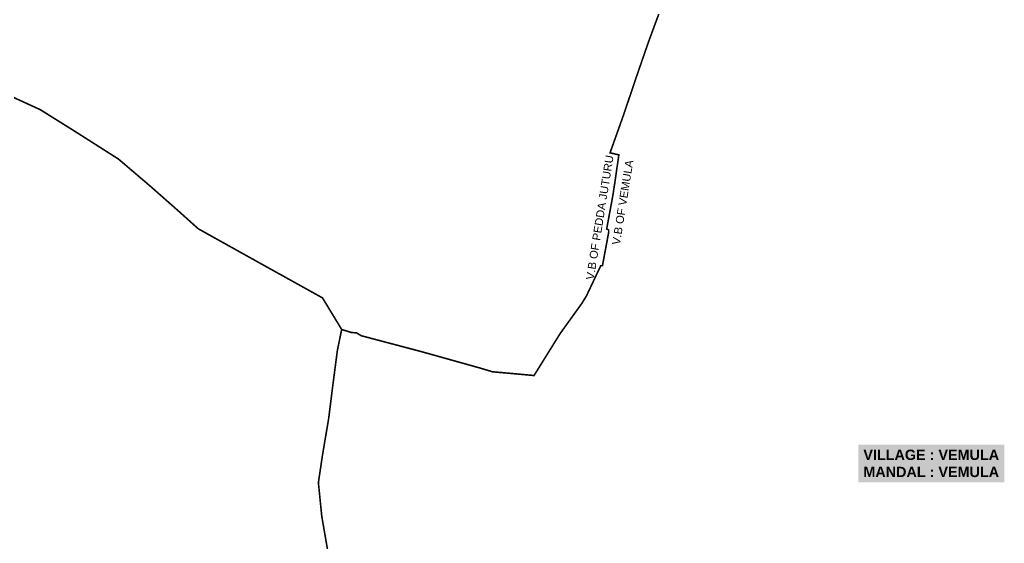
# Model space of a CAD drawing. Header units: inches. Extents: x 174104 to 230935, y 1583276 to 1631460.
# Drawn here: x 206415 to 210721, y 1589804 to 1592095 of the extents above; entities that cross this region are included whole.
import ezdxf
from ezdxf.enums import TextEntityAlignment as Align

# ---------------------------------------------------------------- set-up
doc = ezdxf.new("R2010")
doc.units = ezdxf.units.IN
doc.header["$LTSCALE"] = 15
doc.header["$MEASUREMENT"] = 0
doc.linetypes.add('HIDDEN2', pattern=[0.1875, 0.125, -0.0625])
for name, color, linetype in [('TEXT', 1, 'Continuous'), ('VB', 72, 'Continuous'), ('VILLAGE BOUNDRY', 5, 'Continuous')]:
    doc.layers.add(name, color=color, linetype=linetype)
doc.styles.get("Standard").update_dxf_attribs({"font": 'arial.ttf'})

msp = doc.modelspace()

# ---------------------------------------------------------------- linework, layer by layer
at = {"layer": 'VILLAGE BOUNDRY', "linetype": 'HIDDEN2', "ltscale": 20, "const_width": 7}
msp.add_lwpolyline([(207761.33623, 1589777.92463), (207736.55294, 1589921.30931), (207721.65954, 1590069.3327), (207739.36408, 1590188.46396), (207766.29107, 1590348.25818), (207785.99158, 1590504.68284), (207804.67651, 1590647.92349), (207823.46459, 1590739.69276), (207866.03749, 1590726.29672), (207887.78653, 1590724.98566), (207909.54543, 1590712.1775), (208172.50956, 1590642.5674), (208430.47472, 1590570.29122), (208482.3084, 1590554.62255), (208664.75799, 1590538.14822), (208712.94199, 1590615.60923), (208779.63685, 1590722.81776), (208828.31463, 1590790.47342), (208873.46259, 1590853.22309), (208893.98404, 1590886.54283), (208930.36937, 1590963.33639), (208956.53224, 1591018.55481), (208964.04746, 1591019.20756), (208978.4065, 1591096.23931), (208991.37901, 1591165.8328), (208990.95517, 1591174.93349), (208982.49166, 1591179.82195), (208997.27545, 1591259.79103), (209009.73889, 1591327.20876), (209017.7561, 1591380.17108), (209035.71574, 1591503.62378), (208997.15722, 1591512.69088), (209057.05663, 1591680.59027), (209115.61518, 1591854.26255), (209165.2045, 1591997.51914), (209226.57115, 1592164.09533)], dxfattribs=at)
at = {"layer": 'VILLAGE BOUNDRY', "linetype": 'HIDDEN2', "ltscale": 20}
msp.add_lwpolyline([(207823.46459, 1590739.69276, 7, 7, 0), (207739.59204, 1590877.83123, 7, 7, 0), (207472.04715, 1591026.48584, 7, 7, 0), (207196.23042, 1591180.33256, 7, 7, 0), (207112.5837, 1591255.44363, 7, 7, 0), (206987.20893, 1591366.09314, 7, 7, 0), (206847.08213, 1591485.51196, 7, 7, 0), (206654.4103, 1591608.12168, 7, 7, 0), (206506.02683, 1591701.08391, 7, 7, 0), (206298.39944, 1591796.48626, 7, 7, 0)], format="xyseb", dxfattribs=at)

# ---------------------------------------------------------------- texts
at = {"layer": 'TEXT', "insert": (210105.01753, 1590213.73305), "char_height": 45, "width": 593.9220327, "attachment_point": 1, "bg_fill": 1, "box_fill_scale": 1.5, "bg_fill_color": 50, "bg_fill_transparency": 0}
msp.add_mtext('{\\fArial|b1|i0|c0|p34;\\C1;VILLAGE : \\C5;VEMULA\\P\\C1;MANDAL : \\C5;VEMULA}', dxfattribs=at)
at = {"layer": 'VB', "color": 1}
for s, p in [('V.B OF PEDDA JUTURU ', (208908.60935, 1590957.61294)), ('V.B OF VEMULA ', (209022.90714, 1591110.76372))]:
    msp.add_text(s, height=35, rotation=80.91346239, dxfattribs=at).set_placement(p, align=Align.MIDDLE_LEFT)

doc.saveas('drawing.dxf')
